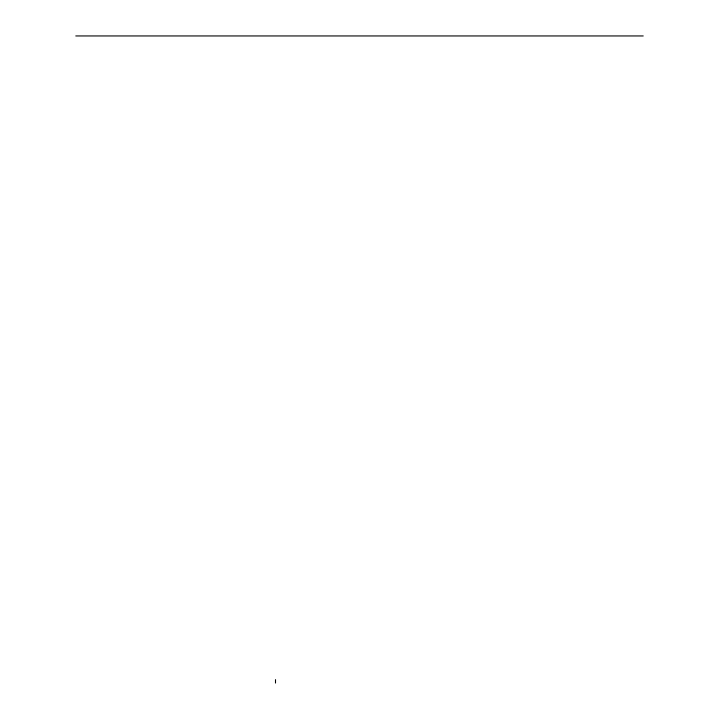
<?xml version="1.0" encoding="UTF-8"?>
<svg xmlns="http://www.w3.org/2000/svg" width="719" height="719" viewBox="0 0 719 719"><rect width="100%" height="100%" fill="white"/><g stroke="black" fill="none" stroke-linecap="round" stroke-linejoin="round"><path stroke-width="1.08" d="M75.783 35.95L643.217 35.95M275.503 679.644L275.503 683.05"/></g></svg>
